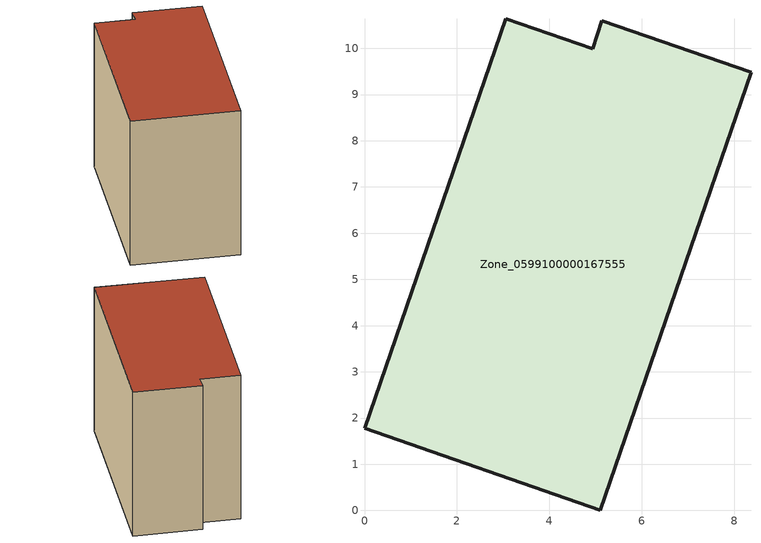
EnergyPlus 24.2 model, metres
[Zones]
Zone_0599100000167555
 floor ground (C_G): 5.1,0 0,1.77 3.06,10.64 4.93,9.99 5.13,10.6 8.36,9.48 z0
 wall outside (C_F): 5.13,10.6 4.93,9.99 3.06,10.64 0,1.77 5.1,0 8.36,9.48 5.13,10.6 z0:8.03
 roof outside (C_R): 5.1,0 8.36,9.48 5.13,10.6 4.93,9.99 3.06,10.64 0,1.77 z8.03
[BUILDING]
Pand.0599100000167555: North Axis=0; Terrain=City; Loads Convergence Tolerance Value=0.04; Temperature Convergence Tolerance Value=0.4; Solar Distribution=FullExterior; Maximum Number of Warmup Days=25; Minimum Number of Warmup Days=1
[Site:Location]
Rotterdam.The.Hague.AP_ZH_NLD Design_Conditions: Latitude=51.96; Longitude=4.45; Time Zone=1; Elevation=-4.5
[SITE:GROUNDTEMPERATURE:BUILDINGSURFACE]
18, 18, 18, 18, 18, 18, 18, 18, 18, 18, 18, 18
[MATERIAL] Thermal Absorptance=0.9; Solar Absorptance=0.7; Visible Absorptance=0.7
Name | Roughness | Thickness | Conductivity | Density | Specific Heat
G.TI.1992-2005 | MediumSmooth | 0.15 | 0.06 | 540 | 1210
F.TI.1992-2005 | Rough | 0.3 | 0.12 | 1920 | 840
R.TI.1992-2005 | MediumRough | 0.2 | 0.08 | 1500 | 1000
[CONSTRUCTION]
C_G: G.TI.1992-2005
C_F: F.TI.1992-2005
C_R: R.TI.1992-2005
[ZONE]
Zone_0599100000167555: Type=1; Multiplier=1; Ceiling Height=Autocalculate; Volume=Autocalculate; Floor Area=autocalculate; Part of Total Floor Area=Yes
[ZONEINFILTRATION:DESIGNFLOWRATE]
Infil_Zone_0599100000167555: Zone or ZoneList or Space or SpaceList=Zone_0599100000167555; Schedule=AlwaysOn; Design Flow Rate Calculation Method=Flow/Area; Flow Rate per Floor Area=0.0015; Constant Term Coefficient=1; Temperature Term Coefficient=0; Velocity Term Coefficient=0; Velocity Squared Term Coefficient=0
[HVACTEMPLATE:ZONE:IDEALLOADSAIRSYSTEM]
Zone_0599100000167555: Maximum Heating Supply Air Temperature=50; Minimum Cooling Supply Air Temperature=13; Maximum Heating Supply Air Humidity Ratio=0.0156; Minimum Cooling Supply Air Humidity Ratio=0.0077; Heating Limit=NoLimit; Cooling Limit=NoLimit; Dehumidification Control Type=ConstantSensibleHeatRatio; Cooling Sensible Heat Ratio=0.7; Dehumidification Setpoint=60; Humidification Control Type=None; Humidification Setpoint=30; Outdoor Air Method=None; Outdoor Air Flow Rate per Person=0.00944; Outdoor Air Flow Rate per Zone Floor Area=0; Outdoor Air Flow Rate per Zone=0; Demand Controlled Ventilation Type=None; Outdoor Air Economizer Type=NoEconomizer; Heat Recovery Type=None; Sensible Heat Recovery Effectiveness=0.7; Latent Heat Recovery Effectiveness=0.65
[ZONECONTROL:THERMOSTAT]
ThermostatControl_Zone_0599100000167555: Zone or ZoneList=Zone_0599100000167555; Control Type Schedule=DualSetpointControlType; Control 1=Thermostat_Zone_0599100000167555; Temperature Difference Between Cutout And Setpoint=0
[THERMOSTATSETPOINT:DUALSETPOINT]
Thermostat_Zone_0599100000167555: Heating Setpoint Temperature Schedule=HeatingSetpoint_Zone_0599100000167555; Cooling Setpoint Temperature Schedule=CoolingSetpoint_Zone_0599100000167555
[SCHEDULE:COMPACT]
HeatingSetpoint_Zone_0599100000167555: Through: 12/31, For: AllDays, Until: 24:00, 21
CoolingSetpoint_Zone_0599100000167555: Through: 12/31, For: AllDays, Until: 24:00, 24
DualSetpointControlType: Through: 12/31, For: AllDays, Until: 24:00, 4
AlwaysOn: Through: 12/31, For: AllDays, Until: 24:00, 1
